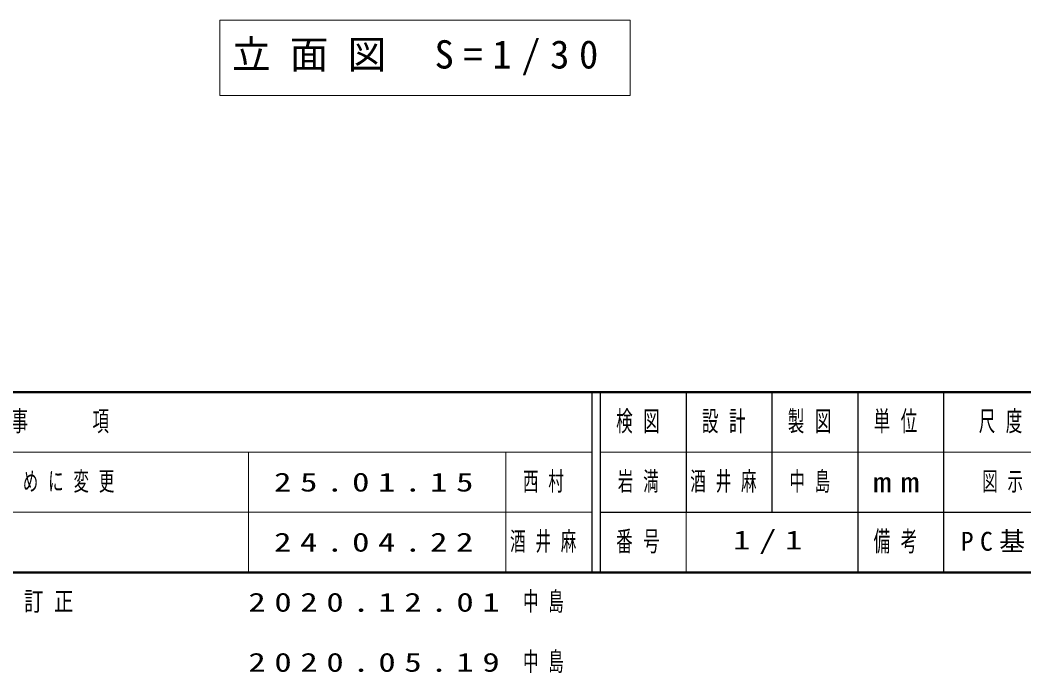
# Model space of a CAD drawing. Units: millimetres on the paper. Extents: x -385 to 0, y -12 to 267.
# Drawn here: x -310.1 to -193.1, y -11.7 to 64.4 of the extents above; entities that cross this region are included whole.
import ezdxf

# ---------------------------------------------------------------- set-up
doc = ezdxf.new("R2010")
doc.units = ezdxf.units.MM
doc.layers.add('1_30', color=7, linetype='Continuous', lineweight=25)
doc.layers.add('LY_3', color=7, linetype='Continuous', lineweight=13)
doc.layers.add('LY_4', color=7, linetype='Continuous')
doc.styles.add('ＭＳ ゴシック', font='')
doc.styles.get('ＭＳ ゴシック').set_extended_font_data('MS Gothic')

msp = doc.modelspace()

# ---------------------------------------------------------------- linework, layer by layer
at = {"layer": '1_30', "lineweight": 13}
for p, q in [((-286.822, 64.368), (-286.822, 55.568)), ((-239.022, 64.368), (-286.822, 64.368)), ((-239.022, 55.568), (-239.022, 64.368)), ((-286.822, 55.568), (-239.022, 55.568))]:
    msp.add_line(p, q, dxfattribs=at)
at = {"layer": 'LY_3', "lineweight": 50}
for p, q in [((-385, 21), (0, 21)), ((-385, 0), (0, 0))]:
    msp.add_line(p, q, dxfattribs=at)
at = {"layer": 'LY_3', "color": 211, "lineweight": 25}
for p, q in [((-243.5, 21), (-243.5, 0)), ((-242.5, 21), (-242.5, 0)), ((-232.5, 21), (-232.5, 7)), ((-222.5, 21), (-222.5, 7)), ((-212.5, 21), (-212.5, 0)), ((-202.5, 21), (-202.5, 7)), ((-242.5, 7), (0, 7))]:
    msp.add_line(p, q, dxfattribs=at)
at = {"layer": 'LY_3'}
for p, q in [((-385, 14), (-243.5, 14)), ((-283.5, 14), (-283.5, 0)), ((-253.5, 14), (-253.5, 0)), ((-242.5, 14), (-187.5, 14)), ((-385, 7), (-243.5, 7)), ((-232.5, 7), (-232.5, 0))]:
    msp.add_line(p, q, dxfattribs=at)
at = {"layer": 'LY_3', "lineweight": 25}
msp.add_line((-202.5, 7), (-202.5, 0), dxfattribs=at)

# ---------------------------------------------------------------- texts
at = {"layer": '1_30', "insert": (-285.422, 59.968), "char_height": 3.299, "attachment_point": 4, "style": 'ＭＳ ゴシック'}
msp.add_mtext('\\T1.5;立面図\\~S=1/30', dxfattribs=at)
at = {"layer": 'LY_3', "color": 4, "char_height": 2.346, "attachment_point": 5, "style": 'ＭＳ ゴシック'}
for s, insert in [('\\T1.64;\\W0.6;改\u3000\u3000訂\u3000\u3000事\u3000\u3000項', (-314.25, 17.5)), ('\\T1.64;\\W0.6;検図', (-237.5, 17.5)), ('\\T1.64;\\W0.6;設計', (-227.5, 17.5)), ('\\T1.64;\\W0.6;製図', (-217.5, 17.5)), ('\\T1.64;\\W0.6;単位', (-207.5, 17.5)), ('\\T1.64;\\W0.6;尺度', (-195.25, 17.5)), ('\\T1.5;\\W1.35;mm', (-207.5, 10.5)), ('\\T1.64;\\W0.6;番号', (-237.5, 3.5)), ('\\T1.64;\\W0.6;備考', (-207.5, 3.5))]:
    msp.add_mtext(s, dxfattribs=dict(at, insert=insert))
at = {"layer": 'LY_4', "char_height": 2.199, "style": 'ＭＳ ゴシック'}
for s, insert, attachment_point in [('\\T1.64;\\W0.6;踏み板・スロープ：タッピン止→化粧小ネジ止めに変更', (-371.75, 10.5), 4), ('\\T1.64;\\W0.6;西村', (-251.5, 10.5), 4), ('\\T1.64;\\W0.6;岩満', (-237.5, 10.5), 5), ('\\T1.64;\\W0.6;酒井麻', (-232, 10.5), 4), ('\\T1.64;\\W0.6;中島', (-217.5, 10.5), 5), ('\\T1.64;\\W0.6;図示', (-198, 10.5), 4), ('\\T1.5;\\W1.35;25.01.15', (-280.5, 10.5), 4), ('\\T1.64;\\W0.6;酒井麻', (-253, 3.5), 4), ('\\T1.5;\\W1.35;1/1', (-222.5, 3.5), 5), ('\\T1.5;PC基礎：T11-F', (-200.5, 3.5), 4), ('\\T1.5;\\W1.35;24.04.22', (-280.5, 3.5), 4), ('\\T1.56;\\W0.75;基礎固定用ボルト長さ：35L→25Lに訂正', (-365.75, -3.5), 4), ('\\T1.64;\\W0.6;中島', (-251.5, -3.5), 4), ('\\T1.5;\\W1.35;2020.12.01', (-283.5, -3.5), 4), ('\\T1.64;\\W0.6;中島', (-251.5, -10.5), 4), ('\\T1.5;\\W1.35;2020.05.19', (-283.5, -10.5), 4)]:
    msp.add_mtext(s, dxfattribs=dict(at, insert=insert, attachment_point=attachment_point))

doc.saveas('drawing.dxf')
